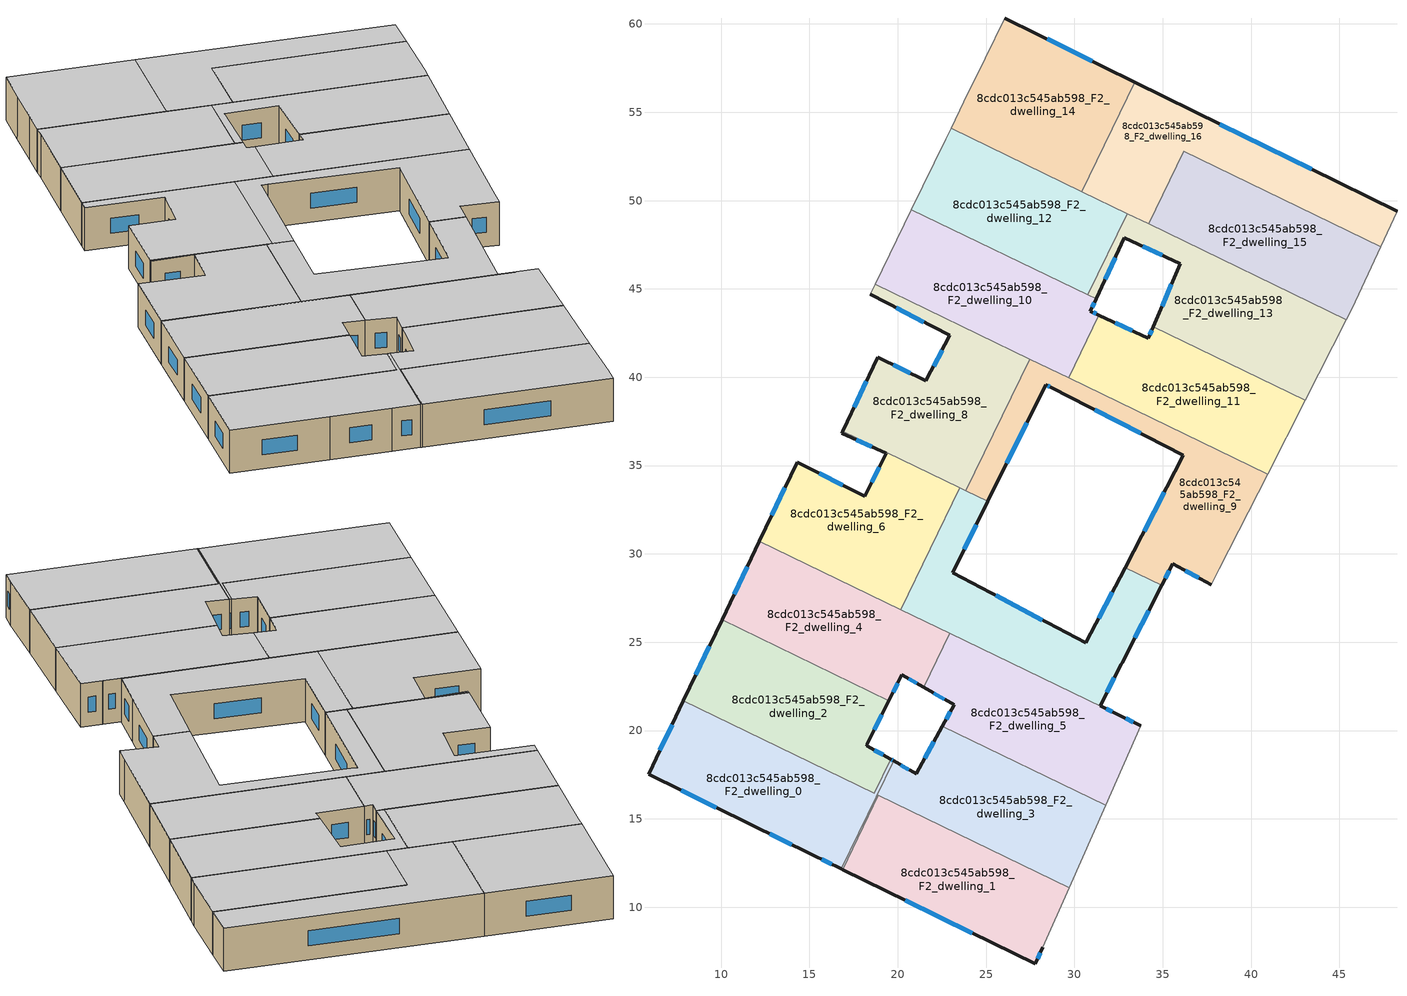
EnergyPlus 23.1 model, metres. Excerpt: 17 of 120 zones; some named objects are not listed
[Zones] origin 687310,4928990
8cdc013c545ab598_F2_dwelling_0
 floor to 8cdc013c545ab598_F1_dwelling_0 (EU_floor_Construction): 19.62,18.37 19.77,18.28 16.81,12.17 15.16,12.97 11.59,14.73 5.89,17.52 7.87,21.68 18.69,16.44 z6
 wall outside (EU_wall_Construction): 7.87,21.68 5.89,17.52 11.59,14.73 15.16,12.97 16.81,12.17 / 19.77,18.28 19.62,18.37 z6:9
 wall to 8cdc013c545ab598_F2_dwelling_2 (EU_wall_Construction): 19.62,18.37 18.69,16.44 7.87,21.68 z6:9
 wall to 8cdc013c545ab598_F2_dwelling_3 (EU_wall_Construction): 16.81,12.17 19.77,18.28 z6:9
 window (EU_Window_Construction): 7.75,16.62 9.74,15.64 / 7.23,20.33 6.54,18.87 / 19.72,18.31 19.67,18.34 / 15.7,12.71 16.27,12.43 / 12.75,14.16 14,13.55 z6.98:8.02
 ceiling to 8cdc013c545ab598_F3_dwelling_0 (EU_floor_Construction): 16.81,12.17 19.77,18.28 19.62,18.37 18.69,16.44 7.87,21.68 5.89,17.52 11.59,14.73 15.16,12.97 z9
8cdc013c545ab598_F2_dwelling_1
 floor to 8cdc013c545ab598_F1_dwelling_1 (EU_floor_Construction): 29.71,11.1 28.22,7.72 27.77,6.79 16.88,12.13 18.91,16.33 z6
 wall outside (EU_wall_Construction): 16.88,12.13 27.77,6.79 28.22,7.72 z6:9
 wall to 8cdc013c545ab598_F2_dwelling_3 (EU_wall_Construction): 29.71,11.1 18.91,16.33 16.88,12.13 z6:9
 wall adiabatic (EU_wall_Construction): 28.22,7.72 29.71,11.1 z6:9
 window (EU_Window_Construction): 27.92,7.1 28.08,7.42 / 20.42,10.4 24.23,8.53 z6.98:8.02
 ceiling to 8cdc013c545ab598_F3_dwelling_1 (EU_floor_Construction): 28.22,7.72 29.71,11.1 18.91,16.33 16.88,12.13 27.77,6.79 z9
8cdc013c545ab598_F2_dwelling_10
 floor to 8cdc013c545ab598_F1_dwelling_10 (EU_floor_Construction): 31.22,44.43 30.9,43.74 31.39,43.51 29.68,39.97 18.72,45.27 20.78,49.49 z6
 wall outside (EU_wall_Construction): 31.39,43.51 30.9,43.74 31.22,44.43 z6:9
 wall to 8cdc013c545ab598_F2_dwelling_11 (EU_wall_Construction): 29.68,39.97 31.39,43.51 z6:9
 wall adiabatic (EU_wall_Construction): 20.78,49.49 18.72,45.27 z6:9
 wall to 8cdc013c545ab598_F2_dwelling_8 (EU_wall_Construction): 18.72,45.27 27.47,41.03 z6:9
 wall to 8cdc013c545ab598_F2_dwelling_12 (EU_wall_Construction): 30.76,44.66 20.78,49.49 z6:9
 wall to 8cdc013c545ab598_F2_dwelling_13 (EU_wall_Construction): 31.22,44.43 30.76,44.66 z6:9
 wall to 8cdc013c545ab598_F2_dwelling_9 (EU_wall_Construction): 27.47,41.03 29.68,39.97 z6:9
 window (EU_Window_Construction): 31.01,43.97 31.12,44.21 / 31.23,43.59 31.06,43.67 z6.98:8.02
 ceiling to 8cdc013c545ab598_F3_dwelling_10 (EU_floor_Construction): 29.68,39.97 31.39,43.51 30.9,43.74 31.22,44.43 20.78,49.49 18.72,45.27 z9
8cdc013c545ab598_F2_dwelling_11
 floor to 8cdc013c545ab598_F1_dwelling_11 (EU_floor_Construction): 43.07,38.7 40.93,34.52 29.68,39.97 31.39,43.51 34.18,42.2 34.47,42.86 z6
 wall outside (EU_wall_Construction): 34.47,42.86 34.18,42.2 31.39,43.51 z6:9
 wall to 8cdc013c545ab598_F2_dwelling_13 (EU_wall_Construction): 43.07,38.7 34.47,42.86 z6:9
 wall adiabatic (EU_wall_Construction): 40.93,34.52 43.07,38.7 z6:9
 wall to 8cdc013c545ab598_F2_dwelling_9 (EU_wall_Construction): 29.68,39.97 40.93,34.52 z6:9
 window (EU_Window_Construction): 33.28,42.63 32.3,43.09 / 34.37,42.65 34.28,42.42 z6.98:8.02
 ceiling to 8cdc013c545ab598_F3_dwelling_11 (EU_floor_Construction): 40.93,34.52 43.07,38.7 34.47,42.86 34.18,42.2 31.39,43.51 29.68,39.97 z9
8cdc013c545ab598_F2_dwelling_12
 floor to 8cdc013c545ab598_F1_dwelling_12 (EU_floor_Construction): 32.99,49.27 30.76,44.66 20.78,49.49 22.72,53.47 23.02,54.09 z6
 wall adiabatic (EU_wall_Construction): 23.02,54.09 22.72,53.47 20.78,49.49 z6:9
 wall to 8cdc013c545ab598_F2_dwelling_13 (EU_wall_Construction): 30.76,44.66 32.99,49.27 z6:9
 wall to 8cdc013c545ab598_F2_dwelling_14 (EU_wall_Construction): 30.41,50.51 23.02,54.09 z6:9
 wall to 8cdc013c545ab598_F2_dwelling_16 (EU_wall_Construction): 32.99,49.27 30.41,50.51 z6:9
 ceiling to 8cdc013c545ab598_F3_dwelling_12 (EU_floor_Construction): 30.76,44.66 32.99,49.27 23.02,54.09 22.72,53.47 20.78,49.49 z9
8cdc013c545ab598_F2_dwelling_13
 floor to 8cdc013c545ab598_F1_dwelling_13 (EU_floor_Construction): 45.4,43.26 43.07,38.7 34.47,42.86 35.99,46.42 32.83,47.89 31.22,44.43 30.76,44.66 32.99,49.27 z6
 wall outside (EU_wall_Construction): 31.22,44.43 32.83,47.89 35.99,46.42 34.47,42.86 z6:9
 wall adiabatic (EU_wall_Construction): 43.07,38.7 45.4,43.26 z6:9
 wall to 8cdc013c545ab598_F2_dwelling_15 (EU_wall_Construction): 45.4,43.26 34.21,48.68 z6:9
 wall to 8cdc013c545ab598_F2_dwelling_16 (EU_wall_Construction): 34.21,48.68 32.99,49.27 z6:9
 window (EU_Window_Construction): 31.75,45.56 32.31,46.77 / 35.5,45.26 34.96,44.02 / 33.86,47.41 34.97,46.9 z6.98:8.02
 ceiling to 8cdc013c545ab598_F3_dwelling_13 (EU_floor_Construction): 43.07,38.7 45.4,43.26 32.99,49.27 30.76,44.66 31.22,44.43 32.83,47.89 35.99,46.42 34.47,42.86 z9
8cdc013c545ab598_F2_dwelling_14
 floor to 8cdc013c545ab598_F1_dwelling_14 (EU_floor_Construction): 33.41,56.71 30.41,50.51 23.02,54.09 23.74,55.58 24.96,58.07 26.06,60.33 z6
 wall outside (EU_wall_Construction): 33.41,56.71 26.06,60.33 z6:9
 wall adiabatic (EU_wall_Construction): 26.06,60.33 24.96,58.07 23.74,55.58 23.02,54.09 z6:9
 wall to 8cdc013c545ab598_F2_dwelling_16 (EU_wall_Construction): 30.41,50.51 33.41,56.71 z6:9
 window (EU_Window_Construction): 31.02,57.89 28.45,59.15 z6.98:8.02
 ceiling to 8cdc013c545ab598_F3_dwelling_14 (EU_floor_Construction): 30.41,50.51 33.41,56.71 26.06,60.33 24.96,58.07 23.74,55.58 23.02,54.09 z9
8cdc013c545ab598_F2_dwelling_15
 floor to 8cdc013c545ab598_F1_dwelling_15 (EU_floor_Construction): 47.34,47.39 45.73,43.9 45.4,43.26 34.21,48.68 36.2,52.79 z6
 wall adiabatic (EU_wall_Construction): 45.4,43.26 45.73,43.9 47.34,47.39 z6:9
 wall to 8cdc013c545ab598_F2_dwelling_16 (EU_wall_Construction): 47.34,47.39 36.2,52.79 34.21,48.68 z6:9
 ceiling to 8cdc013c545ab598_F3_dwelling_15 (EU_floor_Construction): 45.73,43.9 47.34,47.39 36.2,52.79 34.21,48.68 45.4,43.26 z9
8cdc013c545ab598_F2_dwelling_16
 floor to 8cdc013c545ab598_F1_dwelling_16 (EU_floor_Construction): 48.26,49.39 47.34,47.39 36.2,52.79 34.21,48.68 30.41,50.51 33.41,56.71 z6
 wall outside (EU_wall_Construction): 48.26,49.39 33.41,56.71 z6:9
 wall adiabatic (EU_wall_Construction): 47.34,47.39 48.26,49.39 z6:9
 window (EU_Window_Construction): 43.43,51.77 38.24,54.33 z6.98:8.02
 ceiling to 8cdc013c545ab598_F3_dwelling_16 (EU_floor_Construction): 47.34,47.39 48.26,49.39 33.41,56.71 30.41,50.51 34.21,48.68 36.2,52.79 z9
8cdc013c545ab598_F2_dwelling_2
 floor to 8cdc013c545ab598_F1_dwelling_2 (EU_floor_Construction): 19.5,21.7 18.29,19.27 18.23,19.15 19.62,18.37 18.69,16.44 7.87,21.68 10.06,26.27 z6
 wall outside (EU_wall_Construction): 19.62,18.37 18.23,19.15 18.29,19.27 19.5,21.7 / 10.06,26.27 7.87,21.68 z6:9
 wall to 8cdc013c545ab598_F2_dwelling_4 (EU_wall_Construction): 19.5,21.7 10.06,26.27 z6:9
 window (EU_Window_Construction): 18.68,20.06 19.11,20.91 / 19.17,18.62 18.68,18.9 / 9.34,24.78 8.58,23.17 z6.98:8.02
 ceiling to 8cdc013c545ab598_F3_dwelling_2 (EU_floor_Construction): 18.69,16.44 19.62,18.37 18.23,19.15 18.29,19.27 19.5,21.7 10.06,26.27 7.87,21.68 z9
8cdc013c545ab598_F2_dwelling_3
 floor to 8cdc013c545ab598_F1_dwelling_3 (EU_floor_Construction): 31.77,15.76 29.71,11.1 18.91,16.33 16.88,12.13 16.81,12.17 19.77,18.28 21.05,17.55 22.53,20.24 z6
 wall outside (EU_wall_Construction): 16.81,12.17 16.88,12.13 / 22.53,20.24 21.05,17.55 19.77,18.28 z6:9
 wall to 8cdc013c545ab598_F2_dwelling_5 (EU_wall_Construction): 31.77,15.76 22.53,20.24 z6:9
 wall adiabatic (EU_wall_Construction): 29.71,11.1 31.77,15.76 z6:9
 window (EU_Window_Construction): 20.63,17.79 20.19,18.04 / 22.05,19.36 21.53,18.43 z6.98:8.02
 ceiling to 8cdc013c545ab598_F3_dwelling_3 (EU_floor_Construction): 29.71,11.1 31.77,15.76 22.53,20.24 21.05,17.55 19.77,18.28 16.81,12.17 16.88,12.13 18.91,16.33 z9
8cdc013c545ab598_F2_dwelling_4
 floor to 8cdc013c545ab598_F1_dwelling_4 (EU_floor_Construction): 22.96,25.5 21.48,22.45 20.23,23.16 19.5,21.7 10.06,26.27 12.17,30.72 z6
 wall outside (EU_wall_Construction): 12.17,30.72 10.06,26.27 / 19.5,21.7 20.23,23.16 21.48,22.45 z6:9
 wall to 8cdc013c545ab598_F2_dwelling_5 (EU_wall_Construction): 21.48,22.45 22.96,25.5 z6:9
 wall to 8cdc013c545ab598_F2_dwelling_6 (EU_wall_Construction): 20.18,26.85 12.17,30.72 z6:9
 wall to 8cdc013c545ab598_F2_dwelling_7 (EU_wall_Construction): 22.96,25.51 20.18,26.85 z6:9
 window (EU_Window_Construction): 11.48,29.28 10.74,27.72 / 20.64,22.93 21.07,22.68 / 19.74,22.18 20,22.69 z6.98:8.02
 ceiling to 8cdc013c545ab598_F3_dwelling_4 (EU_floor_Construction): 21.48,22.45 22.96,25.5 12.17,30.72 10.06,26.27 19.5,21.7 20.23,23.16 z9
8cdc013c545ab598_F2_dwelling_5
 floor to 8cdc013c545ab598_F1_dwelling_5 (EU_floor_Construction): 32.5,20.89 33.75,20.27 31.77,15.76 22.53,20.24 23.2,21.46 21.48,22.45 22.96,25.5 z6
 wall outside (EU_wall_Construction): 33.75,20.27 32.5,20.89 / 21.48,22.45 23.2,21.46 22.53,20.24 z6:9
 wall adiabatic (EU_wall_Construction): 31.77,15.76 33.75,20.27 z6:9
 wall to 8cdc013c545ab598_F2_dwelling_7 (EU_wall_Construction): 32.5,20.89 22.96,25.5 z6:9
 window (EU_Window_Construction): 33.34,20.47 32.9,20.69 / 22.98,21.06 22.75,20.63 / 22.04,22.13 22.64,21.78 z6.98:8.02
 ceiling to 8cdc013c545ab598_F3_dwelling_5 (EU_floor_Construction): 31.77,15.76 33.75,20.27 32.5,20.89 22.96,25.5 21.48,22.45 23.2,21.46 22.53,20.24 z9
8cdc013c545ab598_F2_dwelling_6
 floor to 8cdc013c545ab598_F1_dwelling_6 (EU_floor_Construction): 23.51,33.74 20.18,26.85 12.17,30.72 14.3,35.2 18.12,33.26 19.34,35.69 16.82,36.83 16.88,36.95 z6
 wall outside (EU_wall_Construction): 16.88,36.95 16.82,36.83 19.34,35.69 18.12,33.26 14.3,35.2 12.17,30.72 z6:9
 wall to 8cdc013c545ab598_F2_dwelling_7 (EU_wall_Construction): 20.18,26.85 23.51,33.74 z6:9
 wall to 8cdc013c545ab598_F2_dwelling_8 (EU_wall_Construction): 23.51,33.74 16.88,36.95 z6:9
 window (EU_Window_Construction): 16.88,33.89 15.55,34.57 / 18.95,34.9 18.52,34.05 / 17.64,36.46 18.52,36.06 / 13.61,33.75 12.87,32.18 z6.98:8.02
 ceiling to 8cdc013c545ab598_F3_dwelling_6 (EU_floor_Construction): 20.18,26.85 23.51,33.74 16.88,36.95 16.82,36.83 19.34,35.69 18.12,33.26 14.3,35.2 12.17,30.72 z9
8cdc013c545ab598_F2_dwelling_7
 floor to 8cdc013c545ab598_F1_dwelling_7 (EU_floor_Construction): 32.87,29.22 34.94,28.21 32.7,23.83 32.66,23.75 31.45,21.4 32.5,20.89 20.18,26.85 23.51,33.74 25.1,32.97 23.1,28.94 30.64,24.96 z6
 wall outside (EU_wall_Construction): 32.87,29.22 30.64,24.96 23.1,28.94 25.1,32.97 / 32.5,20.89 31.45,21.4 32.66,23.75 32.7,23.83 34.94,28.21 z6:9
 wall to 8cdc013c545ab598_F2_dwelling_9 (EU_wall_Construction): 34.94,28.21 32.87,29.22 / 25.1,32.97 23.86,33.57 z6:9
 wall to 8cdc013c545ab598_F2_dwelling_8 (EU_wall_Construction): 23.86,33.57 23.51,33.74 z6:9
 window (EU_Window_Construction): 23.75,30.25 24.45,31.66 / 28.19,26.26 25.56,27.65 / 32.14,27.83 31.37,26.35 / 33.43,25.26 34.21,26.79 / 31.84,22.16 32.27,22.98 / 32.16,21.06 31.79,21.24 z6.98:8.02
 ceiling to 8cdc013c545ab598_F3_dwelling_7 (EU_floor_Construction): 32.5,20.89 31.45,21.4 32.66,23.75 32.7,23.83 34.94,28.21 32.87,29.22 30.64,24.96 23.1,28.94 25.1,32.97 23.51,33.74 20.18,26.85 z9
8cdc013c545ab598_F2_dwelling_8
 floor to 8cdc013c545ab598_F1_dwelling_8 (EU_floor_Construction): 27.47,41.03 23.86,33.57 16.88,36.95 18.87,41.14 21.58,39.79 22.95,42.37 18.43,44.69 18.72,45.27 z6
 wall outside (EU_wall_Construction): 18.43,44.69 22.95,42.37 21.58,39.79 18.87,41.14 16.88,36.95 z6:9
 wall adiabatic (EU_wall_Construction): 18.72,45.27 18.43,44.69 z6:9
 wall to 8cdc013c545ab598_F2_dwelling_9 (EU_wall_Construction): 23.86,33.57 27.47,41.03 z6:9
 window (EU_Window_Construction): 20.7,40.23 19.75,40.7 / 22.51,41.53 22.03,40.63 / 19.9,43.94 21.48,43.13 / 18.23,39.78 17.53,38.32 z6.98:8.02
 ceiling to 8cdc013c545ab598_F3_dwelling_8 (EU_floor_Construction): 23.86,33.57 27.47,41.03 18.72,45.27 18.43,44.69 22.95,42.37 21.58,39.79 18.87,41.14 16.88,36.95 z9
8cdc013c545ab598_F2_dwelling_9
 floor to 8cdc013c545ab598_F1_dwelling_9 (EU_floor_Construction): 40.93,34.52 38.19,29.15 37.74,28.25 35.57,29.45 34.94,28.21 32.87,29.22 36.17,35.57 28.73,39.4 28.38,39.57 25.1,32.97 23.86,33.57 27.47,41.03 z6
 wall outside (EU_wall_Construction): 25.1,32.97 28.38,39.57 28.73,39.4 36.17,35.57 32.87,29.22 / 34.94,28.21 35.57,29.45 37.74,28.25 z6:9
 wall adiabatic (EU_wall_Construction): 37.74,28.25 38.19,29.15 40.93,34.52 z6:9
 window (EU_Window_Construction): 31.15,38.16 33.75,36.82 / 28.5,39.52 28.62,39.46 / 26.17,35.12 27.32,37.43 / 36.28,29.06 37.04,28.64 / 35.14,28.62 35.37,29.05 / 35.1,33.5 33.94,31.28 z6.98:8.02
 ceiling to 8cdc013c545ab598_F3_dwelling_9 (EU_floor_Construction): 38.19,29.15 40.93,34.52 27.47,41.03 23.86,33.57 25.1,32.97 28.38,39.57 28.73,39.4 36.17,35.57 32.87,29.22 34.94,28.21 35.57,29.45 37.74,28.25 z9
[Building]
EU S2 Campaign: North Axis=0; Terrain=City; Solar Distribution=FullExterior
[Site:Location]
Bologna: Latitude=44.5; Longitude=11.25; Time Zone=1; Elevation=37
[SizingPeriod:WeatherFileDays]
AnnualSizingPeriod: Begin Month=1; Begin Day of Month=1; End Month=12; End Day of Month=31; Day of Week for Start Day=Monday; Use Weather File Daylight Saving Period=No; Use Weather File Rain and Snow Indicators=No
[MATERIAL]
EU_InternalMass_Material: Roughness=MediumRough; Thickness=0.1; Conductivity=1; Density=1800; Specific Heat=900; Thermal Absorptance=0.9; Solar Absorptance=0.7; Visible Absorptance=0.7
[MATERIAL:NOMASS] Roughness=MediumRough; Thermal Absorptance=0.9; Solar Absorptance=0.7; Visible Absorptance=0.7
Name | Thermal Resistance
EU_wall_NoMass | 0.905828
EU_floor_NoMass | 0.67114
[WINDOWMATERIAL:SIMPLEGLAZINGSYSTEM]
EU_Window_SimpleGlazing: UFactor=4.52486; Solar Heat Gain Coefficient=0.85; Visible Transmittance=0.85
[CONSTRUCTION]
EU_wall_Construction: EU_wall_NoMass
EU_floor_Construction: EU_floor_NoMass
EU_Window_Construction: EU_Window_SimpleGlazing
EU_InternalMass_Construction: EU_InternalMass_Material
[ZONE] Type=1; Multiplier=1; Ceiling Height=autocalculate; Floor Area=autocalculate; Part of Total Floor Area=Yes
Name | Volume
8cdc013c545ab598_F2_dwelling_0; 8cdc013c545ab598_F2_dwelling_3 | 170.147
8cdc013c545ab598_F2_dwelling_1 | 170.128
8cdc013c545ab598_F2_dwelling_10 | 170.131
8cdc013c545ab598_F2_dwelling_11 | 170.114
8cdc013c545ab598_F2_dwelling_12 | 170.102
8cdc013c545ab598_F2_dwelling_13 | 170.135
8cdc013c545ab598_F2_dwelling_14 | 170.163
8cdc013c545ab598_F2_dwelling_15 | 170.119
8cdc013c545ab598_F2_dwelling_16 | 170.143
8cdc013c545ab598_F2_dwelling_2; 8cdc013c545ab598_F2_dwelling_9 | 170.139
8cdc013c545ab598_F2_dwelling_4 | 170.129
8cdc013c545ab598_F2_dwelling_5 | 170.125
8cdc013c545ab598_F2_dwelling_6 | 170.162
8cdc013c545ab598_F2_dwelling_7 | 170.149
8cdc013c545ab598_F2_dwelling_8 | 170.141
[INTERNALMASS] Construction=EU_InternalMass_Construction
Name | Zone or ZoneList | Surface Area
8cdc013c545ab598_F2_dwelling_0_EU_InternalMass | 8cdc013c545ab598_F2_dwelling_0 | 56.7145
8cdc013c545ab598_F2_dwelling_1_EU_InternalMass | 8cdc013c545ab598_F2_dwelling_1 | 56.7092
8cdc013c545ab598_F2_dwelling_2_EU_InternalMass | 8cdc013c545ab598_F2_dwelling_2 | 56.7119
8cdc013c545ab598_F2_dwelling_3_EU_InternalMass | 8cdc013c545ab598_F2_dwelling_3 | 56.7133
8cdc013c545ab598_F2_dwelling_4_EU_InternalMass | 8cdc013c545ab598_F2_dwelling_4 | 56.7079
8cdc013c545ab598_F2_dwelling_5_EU_InternalMass | 8cdc013c545ab598_F2_dwelling_5 | 56.7076
8cdc013c545ab598_F2_dwelling_6_EU_InternalMass | 8cdc013c545ab598_F2_dwelling_6 | 56.72
8cdc013c545ab598_F2_dwelling_7_EU_InternalMass | 8cdc013c545ab598_F2_dwelling_7 | 56.7161
8cdc013c545ab598_F2_dwelling_8_EU_InternalMass | 8cdc013c545ab598_F2_dwelling_8 | 56.7134
8cdc013c545ab598_F2_dwelling_9_EU_InternalMass | 8cdc013c545ab598_F2_dwelling_9 | 56.7111
8cdc013c545ab598_F2_dwelling_10_EU_InternalMass | 8cdc013c545ab598_F2_dwelling_10 | 56.7123
8cdc013c545ab598_F2_dwelling_11_EU_InternalMass | 8cdc013c545ab598_F2_dwelling_11 | 56.7062
8cdc013c545ab598_F2_dwelling_12_EU_InternalMass | 8cdc013c545ab598_F2_dwelling_12 | 56.702
8cdc013c545ab598_F2_dwelling_13_EU_InternalMass | 8cdc013c545ab598_F2_dwelling_13 | 56.7105
8cdc013c545ab598_F2_dwelling_14_EU_InternalMass | 8cdc013c545ab598_F2_dwelling_14 | 56.7206
8cdc013c545ab598_F2_dwelling_15_EU_InternalMass | 8cdc013c545ab598_F2_dwelling_15 | 56.7065
8cdc013c545ab598_F2_dwelling_16_EU_InternalMass | 8cdc013c545ab598_F2_dwelling_16 | 56.7146
[OTHEREQUIPMENT] Fuel Type=Electricity; Design Level Calculation Method=Watts/Area; Power per Zone Floor Area=1; Fraction Latent=0; Fraction Radiant=0; Fraction Lost=0; Carbon Dioxide Generation Rate=0; EndUse Subcategory=EU_Step8_InternalGains
Name | Zone or ZoneList or Space or SpaceList | Schedule
EU_Step8_InternalGain_8cdc013c545ab598_F2_dwelling_0_f000 | 8cdc013c545ab598_F2_dwelling_0 | EU_Step8_GainSchedule_8cdc013c545ab598_F2_dwelling_0_f000
EU_Step8_InternalGain_8cdc013c545ab598_F2_dwelling_1_f000 | 8cdc013c545ab598_F2_dwelling_1 | EU_Step8_GainSchedule_8cdc013c545ab598_F2_dwelling_1_f000
EU_Step8_InternalGain_8cdc013c545ab598_F2_dwelling_2_f000 | 8cdc013c545ab598_F2_dwelling_2 | EU_Step8_GainSchedule_8cdc013c545ab598_F2_dwelling_2_f000
EU_Step8_InternalGain_8cdc013c545ab598_F2_dwelling_3_f000 | 8cdc013c545ab598_F2_dwelling_3 | EU_Step8_GainSchedule_8cdc013c545ab598_F2_dwelling_3_f000
EU_Step8_InternalGain_8cdc013c545ab598_F2_dwelling_4_f000 | 8cdc013c545ab598_F2_dwelling_4 | EU_Step8_GainSchedule_8cdc013c545ab598_F2_dwelling_4_f000
EU_Step8_InternalGain_8cdc013c545ab598_F2_dwelling_5_f000 | 8cdc013c545ab598_F2_dwelling_5 | EU_Step8_GainSchedule_8cdc013c545ab598_F2_dwelling_5_f000
EU_Step8_InternalGain_8cdc013c545ab598_F2_dwelling_6_f000 | 8cdc013c545ab598_F2_dwelling_6 | EU_Step8_GainSchedule_8cdc013c545ab598_F2_dwelling_6_f000
EU_Step8_InternalGain_8cdc013c545ab598_F2_dwelling_7_f000 | 8cdc013c545ab598_F2_dwelling_7 | EU_Step8_GainSchedule_8cdc013c545ab598_F2_dwelling_7_f000
EU_Step8_InternalGain_8cdc013c545ab598_F2_dwelling_8_f000 | 8cdc013c545ab598_F2_dwelling_8 | EU_Step8_GainSchedule_8cdc013c545ab598_F2_dwelling_8_f000
EU_Step8_InternalGain_8cdc013c545ab598_F2_dwelling_9_f000 | 8cdc013c545ab598_F2_dwelling_9 | EU_Step8_GainSchedule_8cdc013c545ab598_F2_dwelling_9_f000
EU_Step8_InternalGain_8cdc013c545ab598_F2_dwelling_10_f000 | 8cdc013c545ab598_F2_dwelling_10 | EU_Step8_GainSchedule_8cdc013c545ab598_F2_dwelling_10_f000
EU_Step8_InternalGain_8cdc013c545ab598_F2_dwelling_11_f000 | 8cdc013c545ab598_F2_dwelling_11 | EU_Step8_GainSchedule_8cdc013c545ab598_F2_dwelling_11_f000
EU_Step8_InternalGain_8cdc013c545ab598_F2_dwelling_12_f000 | 8cdc013c545ab598_F2_dwelling_12 | EU_Step8_GainSchedule_8cdc013c545ab598_F2_dwelling_12_f000
EU_Step8_InternalGain_8cdc013c545ab598_F2_dwelling_13_f000 | 8cdc013c545ab598_F2_dwelling_13 | EU_Step8_GainSchedule_8cdc013c545ab598_F2_dwelling_13_f000
EU_Step8_InternalGain_8cdc013c545ab598_F2_dwelling_14_f000 | 8cdc013c545ab598_F2_dwelling_14 | EU_Step8_GainSchedule_8cdc013c545ab598_F2_dwelling_14_f000
EU_Step8_InternalGain_8cdc013c545ab598_F2_dwelling_15_f000 | 8cdc013c545ab598_F2_dwelling_15 | EU_Step8_GainSchedule_8cdc013c545ab598_F2_dwelling_15_f000
EU_Step8_InternalGain_8cdc013c545ab598_F2_dwelling_16_f000 | 8cdc013c545ab598_F2_dwelling_16 | EU_Step8_GainSchedule_8cdc013c545ab598_F2_dwelling_16_f000
[ZONEVENTILATION:DESIGNFLOWRATE] Schedule=EU_AlwaysOn; Design Flow Rate Calculation Method=AirChanges/Hour; Air Changes per Hour=0.73129; Ventilation Type=Natural; Fan Pressure Rise=0; Fan Total Efficiency=1; Constant Term Coefficient=1; Temperature Term Coefficient=0; Velocity Term Coefficient=0; Velocity Squared Term Coefficient=0; Minimum Indoor Temperature=-100; Maximum Indoor Temperature=100; Delta Temperature=-100; Minimum Outdoor Temperature=-100; Maximum Outdoor Temperature=100; Maximum Wind Speed=40
Name | Zone or ZoneList or Space or SpaceList
EU_ConstantAir_8cdc013c545ab598_F2_dwelling_0 | 8cdc013c545ab598_F2_dwelling_0
EU_ConstantAir_8cdc013c545ab598_F2_dwelling_1 | 8cdc013c545ab598_F2_dwelling_1
EU_ConstantAir_8cdc013c545ab598_F2_dwelling_2 | 8cdc013c545ab598_F2_dwelling_2
EU_ConstantAir_8cdc013c545ab598_F2_dwelling_3 | 8cdc013c545ab598_F2_dwelling_3
EU_ConstantAir_8cdc013c545ab598_F2_dwelling_4 | 8cdc013c545ab598_F2_dwelling_4
EU_ConstantAir_8cdc013c545ab598_F2_dwelling_5 | 8cdc013c545ab598_F2_dwelling_5
EU_ConstantAir_8cdc013c545ab598_F2_dwelling_6 | 8cdc013c545ab598_F2_dwelling_6
EU_ConstantAir_8cdc013c545ab598_F2_dwelling_7 | 8cdc013c545ab598_F2_dwelling_7
EU_ConstantAir_8cdc013c545ab598_F2_dwelling_8 | 8cdc013c545ab598_F2_dwelling_8
EU_ConstantAir_8cdc013c545ab598_F2_dwelling_9 | 8cdc013c545ab598_F2_dwelling_9
EU_ConstantAir_8cdc013c545ab598_F2_dwelling_10 | 8cdc013c545ab598_F2_dwelling_10
EU_ConstantAir_8cdc013c545ab598_F2_dwelling_11 | 8cdc013c545ab598_F2_dwelling_11
EU_ConstantAir_8cdc013c545ab598_F2_dwelling_12 | 8cdc013c545ab598_F2_dwelling_12
EU_ConstantAir_8cdc013c545ab598_F2_dwelling_13 | 8cdc013c545ab598_F2_dwelling_13
EU_ConstantAir_8cdc013c545ab598_F2_dwelling_14 | 8cdc013c545ab598_F2_dwelling_14
EU_ConstantAir_8cdc013c545ab598_F2_dwelling_15 | 8cdc013c545ab598_F2_dwelling_15
EU_ConstantAir_8cdc013c545ab598_F2_dwelling_16 | 8cdc013c545ab598_F2_dwelling_16
[HVACTEMPLATE:ZONE:IDEALLOADSAIRSYSTEM] System Availability Schedule=EU_AlwaysOn; Maximum Heating Supply Air Temperature=50; Minimum Cooling Supply Air Temperature=13; Maximum Heating Supply Air Humidity Ratio=0.0156; Minimum Cooling Supply Air Humidity Ratio=0.0077; Heating Limit=NoLimit; Cooling Limit=NoLimit; Heating Availability Schedule=EU_AlwaysOn; Cooling Availability Schedule=EU_CoolingOff; Dehumidification Control Type=ConstantSensibleHeatRatio; Cooling Sensible Heat Ratio=0.7; Dehumidification Setpoint=60; Humidification Control Type=None; Humidification Setpoint=30; Outdoor Air Method=None; Outdoor Air Flow Rate per Person=0.00944; Outdoor Air Flow Rate per Zone Floor Area=0; Outdoor Air Flow Rate per Zone=0; Demand Controlled Ventilation Type=None; Outdoor Air Economizer Type=NoEconomizer; Heat Recovery Type=None; Sensible Heat Recovery Effectiveness=0.7; Latent Heat Recovery Effectiveness=0.65
Name | Template Thermostat
8cdc013c545ab598_F2_dwelling_0 | EU_HeatOnly_8cdc013c545ab598_F2_dwelling_0
8cdc013c545ab598_F2_dwelling_1 | EU_HeatOnly_8cdc013c545ab598_F2_dwelling_1
8cdc013c545ab598_F2_dwelling_2 | EU_HeatOnly_8cdc013c545ab598_F2_dwelling_2
8cdc013c545ab598_F2_dwelling_3 | EU_HeatOnly_8cdc013c545ab598_F2_dwelling_3
8cdc013c545ab598_F2_dwelling_4 | EU_HeatOnly_8cdc013c545ab598_F2_dwelling_4
8cdc013c545ab598_F2_dwelling_5 | EU_HeatOnly_8cdc013c545ab598_F2_dwelling_5
8cdc013c545ab598_F2_dwelling_6 | EU_HeatOnly_8cdc013c545ab598_F2_dwelling_6
8cdc013c545ab598_F2_dwelling_7 | EU_HeatOnly_8cdc013c545ab598_F2_dwelling_7
8cdc013c545ab598_F2_dwelling_8 | EU_HeatOnly_8cdc013c545ab598_F2_dwelling_8
8cdc013c545ab598_F2_dwelling_9 | EU_HeatOnly_8cdc013c545ab598_F2_dwelling_9
8cdc013c545ab598_F2_dwelling_10 | EU_HeatOnly_8cdc013c545ab598_F2_dwelling_10
8cdc013c545ab598_F2_dwelling_11 | EU_HeatOnly_8cdc013c545ab598_F2_dwelling_11
8cdc013c545ab598_F2_dwelling_12 | EU_HeatOnly_8cdc013c545ab598_F2_dwelling_12
8cdc013c545ab598_F2_dwelling_13 | EU_HeatOnly_8cdc013c545ab598_F2_dwelling_13
8cdc013c545ab598_F2_dwelling_14 | EU_HeatOnly_8cdc013c545ab598_F2_dwelling_14
8cdc013c545ab598_F2_dwelling_15 | EU_HeatOnly_8cdc013c545ab598_F2_dwelling_15
8cdc013c545ab598_F2_dwelling_16 | EU_HeatOnly_8cdc013c545ab598_F2_dwelling_16
[SIZING:ZONE] Zone Cooling Design Supply Air Temperature Input Method=SupplyAirTemperature; Zone Cooling Design Supply Air Temperature=13; Zone Heating Design Supply Air Temperature Input Method=SupplyAirTemperature; Zone Heating Design Supply Air Temperature=50; Zone Cooling Design Supply Air Humidity Ratio=0.008; Zone Heating Design Supply Air Humidity Ratio=0.008; Cooling Design Air Flow Method=DesignDay; Cooling Design Air Flow Rate=0; Cooling Minimum Air Flow per Zone Floor Area=0.000762; Cooling Minimum Air Flow=0; Cooling Minimum Air Flow Fraction=0.2; Heating Design Air Flow Method=DesignDay; Heating Design Air Flow Rate=0; Heating Maximum Air Flow per Zone Floor Area=0.002032; Heating Maximum Air Flow=0.141576; Heating Maximum Air Flow Fraction=0.3; Account for Dedicated Outdoor Air System=No; Dedicated Outdoor Air System Control Strategy=NeutralSupplyAir; Dedicated Outdoor Air Low Setpoint Temperature for Design=autosize; Dedicated Outdoor Air High Setpoint Temperature for Design=autosize; Zone Load Sizing Method=Sensible Load Only No Latent Load; Zone Latent Cooling Design Supply Air Humidity Ratio Input Method=HumidityRatioDifference; Zone Cooling Design Supply Air Humidity Ratio Difference=0.005; Zone Latent Heating Design Supply Air Humidity Ratio Input Method=HumidityRatioDifference; Zone Humidification Design Supply Air Humidity Ratio Difference=0.005
8cdc013c545ab598_F2_dwelling_0; 8cdc013c545ab598_F2_dwelling_1; 8cdc013c545ab598_F2_dwelling_2; 8cdc013c545ab598_F2_dwelling_3; 8cdc013c545ab598_F2_dwelling_4; 8cdc013c545ab598_F2_dwelling_5; 8cdc013c545ab598_F2_dwelling_6; 8cdc013c545ab598_F2_dwelling_7; 8cdc013c545ab598_F2_dwelling_8; 8cdc013c545ab598_F2_dwelling_9; 8cdc013c545ab598_F2_dwelling_10; 8cdc013c545ab598_F2_dwelling_11; 8cdc013c545ab598_F2_dwelling_12; 8cdc013c545ab598_F2_dwelling_13; 8cdc013c545ab598_F2_dwelling_14; 8cdc013c545ab598_F2_dwelling_15; 8cdc013c545ab598_F2_dwelling_16
[SCHEDULE:CONSTANT]
Name | Hourly Value
EU_AlwaysOn | 1
EU_CoolingOff | 0
[SCHEDULE:FILE] Column Number=1; Rows to Skip at Top=0; Number of Hours of Data=8760; Column Separator=Comma; Interpolate to Timestep=No; Minutes per Item=60; Adjust Schedule for Daylight Savings=Yes
Name | File
EU_Step8_GainSchedule_8cdc013c545ab598_F2_dwelling_0_f000 | ../../schedules/8cdc013c545ab598/8cdc013c545ab598_F2_dwelling_0_f000_gain.csv
EU_Step8_GainSchedule_8cdc013c545ab598_F2_dwelling_1_f000 | ../../schedules/8cdc013c545ab598/8cdc013c545ab598_F2_dwelling_1_f000_gain.csv
EU_Step8_GainSchedule_8cdc013c545ab598_F2_dwelling_2_f000 | ../../schedules/8cdc013c545ab598/8cdc013c545ab598_F2_dwelling_2_f000_gain.csv
EU_Step8_GainSchedule_8cdc013c545ab598_F2_dwelling_3_f000 | ../../schedules/8cdc013c545ab598/8cdc013c545ab598_F2_dwelling_3_f000_gain.csv
EU_Step8_GainSchedule_8cdc013c545ab598_F2_dwelling_4_f000 | ../../schedules/8cdc013c545ab598/8cdc013c545ab598_F2_dwelling_4_f000_gain.csv
EU_Step8_GainSchedule_8cdc013c545ab598_F2_dwelling_5_f000 | ../../schedules/8cdc013c545ab598/8cdc013c545ab598_F2_dwelling_5_f000_gain.csv
EU_Step8_GainSchedule_8cdc013c545ab598_F2_dwelling_6_f000 | ../../schedules/8cdc013c545ab598/8cdc013c545ab598_F2_dwelling_6_f000_gain.csv
EU_Step8_GainSchedule_8cdc013c545ab598_F2_dwelling_7_f000 | ../../schedules/8cdc013c545ab598/8cdc013c545ab598_F2_dwelling_7_f000_gain.csv
EU_Step8_GainSchedule_8cdc013c545ab598_F2_dwelling_8_f000 | ../../schedules/8cdc013c545ab598/8cdc013c545ab598_F2_dwelling_8_f000_gain.csv
EU_Step8_GainSchedule_8cdc013c545ab598_F2_dwelling_9_f000 | ../../schedules/8cdc013c545ab598/8cdc013c545ab598_F2_dwelling_9_f000_gain.csv
EU_Step8_GainSchedule_8cdc013c545ab598_F2_dwelling_10_f000 | ../../schedules/8cdc013c545ab598/8cdc013c545ab598_F2_dwelling_10_f000_gain.csv
EU_Step8_GainSchedule_8cdc013c545ab598_F2_dwelling_11_f000 | ../../schedules/8cdc013c545ab598/8cdc013c545ab598_F2_dwelling_11_f000_gain.csv
EU_Step8_GainSchedule_8cdc013c545ab598_F2_dwelling_12_f000 | ../../schedules/8cdc013c545ab598/8cdc013c545ab598_F2_dwelling_12_f000_gain.csv
EU_Step8_GainSchedule_8cdc013c545ab598_F2_dwelling_13_f000 | ../../schedules/8cdc013c545ab598/8cdc013c545ab598_F2_dwelling_13_f000_gain.csv
EU_Step8_GainSchedule_8cdc013c545ab598_F2_dwelling_14_f000 | ../../schedules/8cdc013c545ab598/8cdc013c545ab598_F2_dwelling_14_f000_gain.csv
EU_Step8_GainSchedule_8cdc013c545ab598_F2_dwelling_15_f000 | ../../schedules/8cdc013c545ab598/8cdc013c545ab598_F2_dwelling_15_f000_gain.csv
EU_Step8_GainSchedule_8cdc013c545ab598_F2_dwelling_16_f000 | ../../schedules/8cdc013c545ab598/8cdc013c545ab598_F2_dwelling_16_f000_gain.csv
